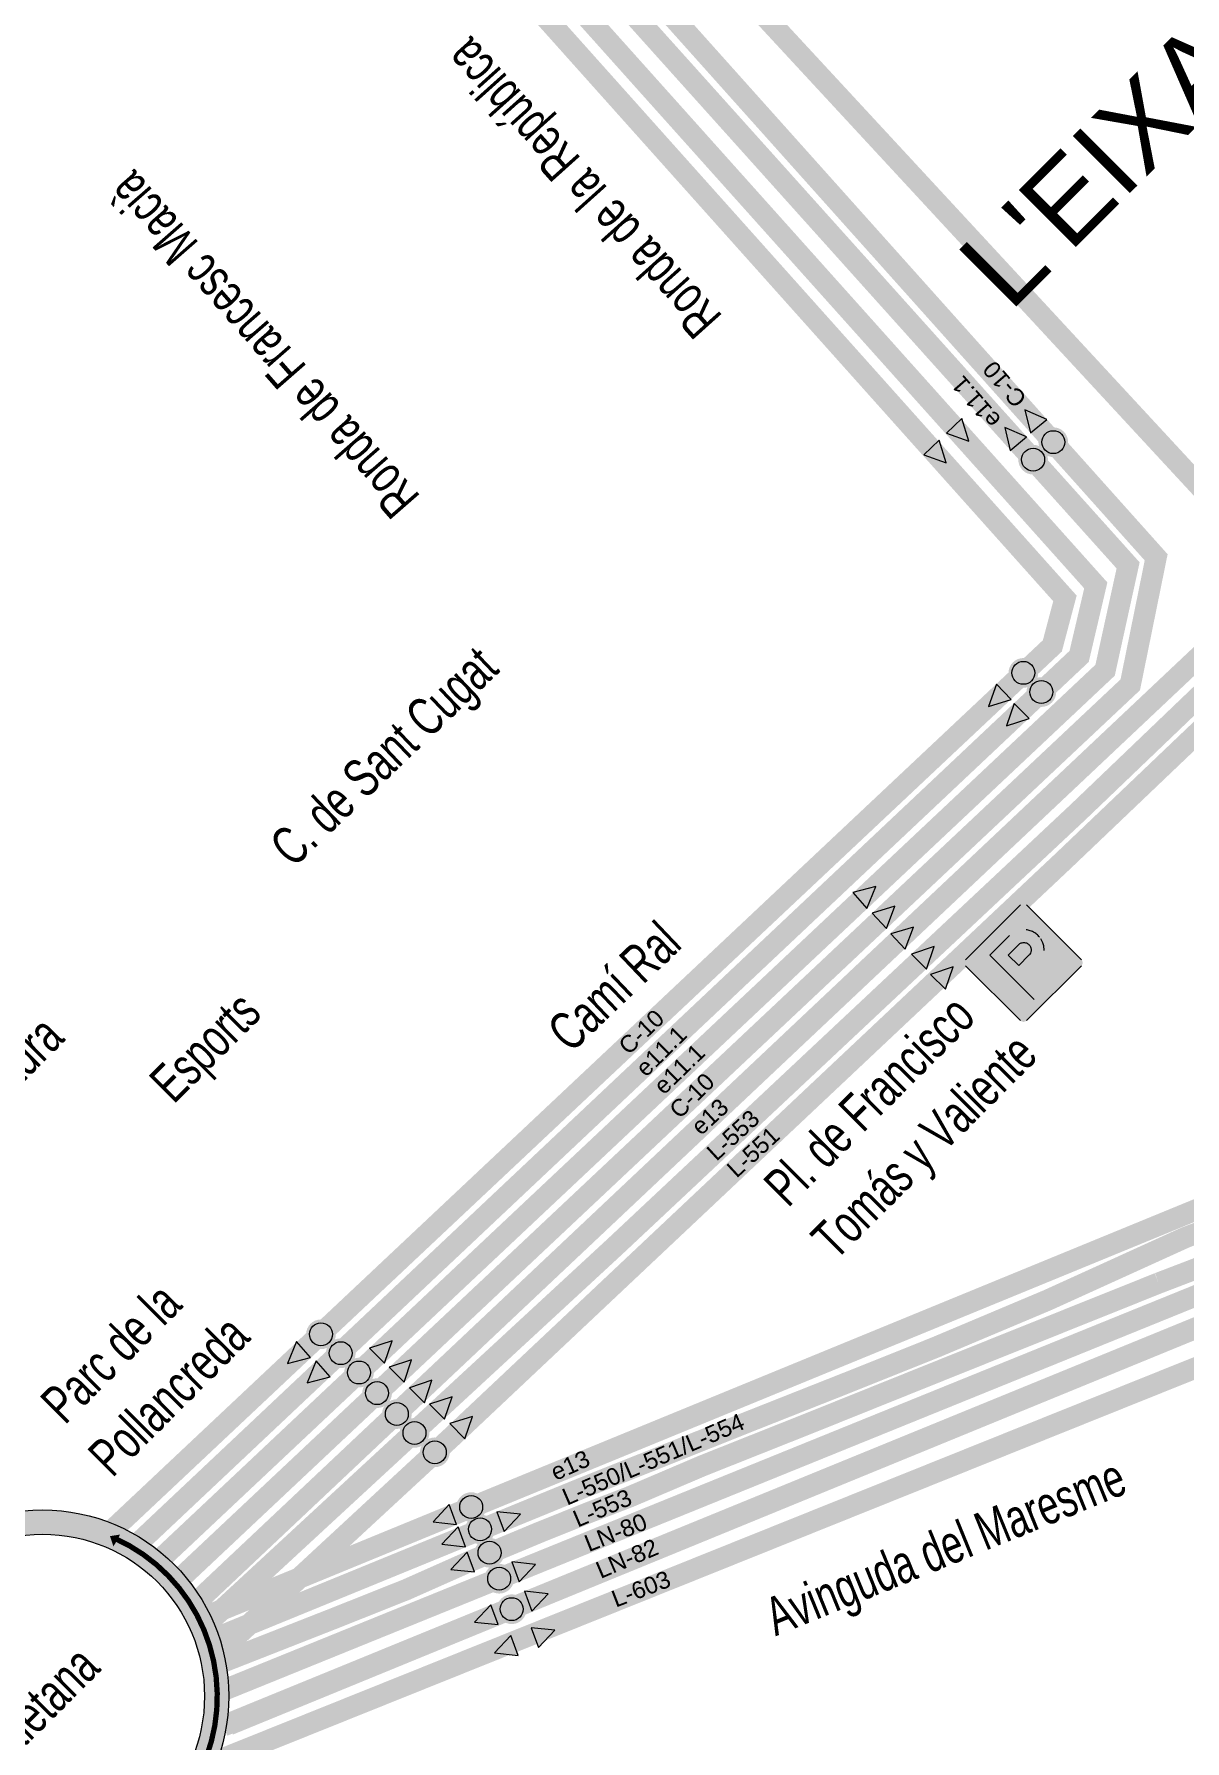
# Model space of a CAD drawing. Extents: x 449796 to 456316, y 4596501 to 4602531.
# Drawn here: x 452891 to 453433, y 4597873 to 4598677 of the extents above; entities that cross this region are included whole.
import ezdxf

# ---------------------------------------------------------------- set-up
doc = ezdxf.new("R2010")
doc.units = 0
doc.linetypes.add('TRAZOSX2', pattern=[38.099999999999994, 25.4, -12.7])
doc.layers.get('0').update_dxf_attribs({"linetype": 'CONTINUOUS', "lineweight": 0})
for name, color, linetype, lineweight in [('BLANC', 7, 'CONTINUOUS', 0), ('CAPA_ROTONDES', 250, 'CONTINUOUS', 0), ('DIRECCIONS-PARADES', 7, 'CONTINUOUS', 0), ('L-551', 33, 'CONTINUOUS', 0), ('L-553', 132, 'CONTINUOUS', 0), ('L-554', 33, 'CONTINUOUS', 0), ('L-603', 33, 'CONTINUOUS', 0), ('L-605', 82, 'CONTINUOUS', 0), ('L-APARCAMENTPAGAMENT', 7, 'CONTINUOUS', 0), ('L-C10', 57, 'CONTINUOUS', 0), ('L-e11.1', 210, 'CONTINUOUS', 0), ('L-e13', 40, 'CONTINUOUS', 0), ('L-N80', 160, 'CONTINUOUS', 0), ('L-N82', 82, 'CONTINUOUS', 0)]:
    doc.layers.add(name, color=color, linetype=linetype, lineweight=lineweight)
doc.styles.add('ARAIALN', font='arial.ttf', dxfattribs={"width": 0.8, "height": 18})
doc.styles.add('ARIAL', font='arial.ttf')

# ---------------------------------------------------------------- blocks, each defined once
blk = doc.blocks.new('P')
at = {"layer": 'L-APARCAMENTPAGAMENT'}
blk.add_hatch(color=172, dxfattribs=at).paths.add_polyline_path([(1.435167212504894, 39.99819298367947, 0.414213562373095), (-0.5944657232612371, 37.96856004698202), (-0.5944657237268984, 1.435167211573571, 0.4142135623730951), (1.435167211573571, -0.5944657237268984), (37.968560048379, -0.5944657232612371, 0.4142135624402939), (39.9981929846108, 1.435167211573571), (39.9981929846108, 37.96856004884467, 0.4142135623730913), (37.968560048379, 39.99819298367947)])
at = {"layer": 'L-APARCAMENTPAGAMENT', "true_color": 0xffffff}
h = blk.add_hatch(color=7, dxfattribs=at)
edge = h.paths.add_edge_path(flags=16)
edge.add_arc((24.05484896758571, 23.91307752439752), 3.495478944730116, 30.71059817088792, 49.30006168328151, ccw=False)
edge.add_arc((24.05484897037968, 23.91307752020657), 3.495478944322326, 5.592498012021792, 30.710598258793084, ccw=False)
edge.add_arc((24.05484898295254, 23.91307751182467), 3.495478933582907, 1.673142264735361e-07, 5.592498177674088, ccw=False)
edge.add_arc((24.05484896712005, 23.91307752486318), 3.495478948870347, -8.894966536140998, -6.139350716694025e-08, ccw=False)
edge.add_arc((24.05484896991402, 23.91307752067223), 3.495478945142701, -29.791601923780718, -8.894966472645024, ccw=False)
edge.add_arc((24.05484897270799, 23.91307751927525), 3.495478942230049, -51.264490652892505, -29.791601927498903, ccw=False)
edge.add_arc((24.05484896758571, 23.91307752439752), 3.495478949025283, 299.6227750311875, 308.7355093745671, ccw=False)
edge.add_arc((24.05484897084534, 23.91307752113789), 3.495478944427057, 279.6704905285054, 299.6227750106942, ccw=False)
edge.add_arc((24.054848971311, 23.91307752067223), 3.495478943761295, 269.99999999797603, 279.67049052188463, ccw=False)
edge.add_line((24.05484897037968, 20.41759857628495), (17.17664846846513, 20.41759857735508))
edge.add_line((17.1766484696418, 20.41759857814759), (17.17664846923022, 27.40855646617475))
edge.add_line((17.17664846917614, 27.40855646552518), (24.0548489724901, 27.40855646568981))
edge.add_arc((24.05484897037968, 23.91307752300054), 3.495478942984605, 64.20136737351157, 89.99999996491789, ccw=False)
edge.add_arc((24.05484897596762, 23.91307751880959), 3.49547894459056, 49.300061853778686, 64.20136749386359, ccw=False)
edge = h.paths.add_edge_path()
edge.add_arc((24.05484897177666, 23.91307752300054), 9.584377751416405, 307.6794013769576, 313.6419695487925)
edge.add_arc((24.05484897410497, 23.91307751787826), 9.5843777457481, 313.6419695591326, 322.5504112139257)
edge.add_arc((24.05484897270799, 23.91307752160355), 9.584377749280572, -37.44958880003903, -30.20358050608894)
edge.add_arc((24.05484896479174, 23.91307752579451), 9.58437775801698, -30.20358050847537, -24.89295224594267)
edge.add_arc((24.05484898062423, 23.91307751135901), 9.58437773804648, -24.89295220810667, -20.74165313887594)
edge.add_arc((24.05484896618873, 23.91307752579451), 9.584377756634114, -20.74165318891302, -11.77314218497909)
edge.add_arc((24.05484897503629, 23.91307751974091), 9.58437774717355, -11.77314215455291, -6.348978826227783)
edge.add_arc((24.0548489773646, 23.91307751322165), 9.584377743304197, -6.348978793625252, 4.232063234150635e-08)
edge.add_arc((24.05484896432608, 23.91307753045112), 9.584377757257382, -5.659157764173354e-08, 5.667254000176487)
edge.add_arc((24.05484897783026, 23.91307751415297), 9.584377745298376, 5.667254104664705, 12.19323907850049)
edge.add_arc((24.0548489629291, 23.9130775318481), 9.58437775612415, 12.19323895752766, 19.52774572658458)
edge.add_arc((24.05484897689894, 23.91307751787826), 9.584377747665616, 19.52774583245076, 32.68363649363748)
edge.add_arc((24.054848971311, 23.91307752067223), 9.584377750707587, 32.68363646133685, 38.02982573265564)
edge.add_arc((24.05484896758571, 23.91307752579451), 9.584377750571953, 38.02982569329566, 48.4655682337525)
edge.add_arc((24.05484897922724, 23.91307751415297), 9.584377751563233, 48.46556833135259, 55.56246225457729)
edge.add_arc((24.05484896525741, 23.9130775295198), 9.584377746891267, 55.56246213518865, 61.65457734612704)
edge.add_arc((24.05484897457063, 23.9130775174126), 9.584377752107605, 61.65457743087433, 71.82929009870801)
edge.add_arc((24.05484897224233, 23.91307751974091), 9.584377751600172, 71.82929008035917, 90.00000000664335)
edge.add_line((24.054848971311, 33.49745527142659), (11.08774966302621, 33.49745527224977))
edge.add_line((11.08774966327474, 33.49745527142659), (11.08774966343936, 3.909917369734234))
edge.add_line((11.0877496637404, 3.909917369950563), (17.17664846879355, 3.909917368880426))
edge.add_line((17.1766484673135, 3.909917368553579), (17.176648468219, 14.32869977096001))
edge.add_line((17.17664846917614, 14.32869977178052), (24.0548489724901, 14.32869977194516))
edge.add_arc((24.05484897503629, 23.91307751974091), 9.584377747873123, 269.9999999847449, 286.2427577278942)
edge.add_arc((24.05484896572307, 23.91307752905414), 9.584377759156581, 286.2427577653934, 293.5077133478839)
edge.add_arc((24.05484898015857, 23.91307751461864), 9.584377740199201, 293.5077133033909, 301.4631848625866)
edge.add_arc((24.05484896618873, 23.91307752719149), 9.584377758280404, 301.4631848943888, 307.6794013878447)
at = {"layer": 'BLANC', "color": 7, "true_color": 0xffffff}
blk.add_lwpolyline([(26.33424235554412, 26.56312258867547, -0.0812901872598679), (27.06011432642117, 25.6982254688628, -0.1100393314031237), (27.53369002463296, 24.25372099503875, -0.02440672045392688), (27.55032791662961, 23.91307752206922, -0.0388311125539456), (27.50828937627375, 23.37259401148185, -0.09143228955566976), (27.08835943229496, 22.17636011959985, -0.09396827701254386), (26.2420617705211, 21.18645447771996, -0.03978277228238483), (25.78262034803629, 20.87446284946054, -0.08727887551351807), (24.64202540740371, 20.46726892469451, -0.0422205352493504), (24.05484897037968, 20.41759857628495), (17.1766484696418, 20.41759857814759), (17.17664846917614, 27.40855646552518), (24.05484897224233, 27.4085564664565, -0.1130456603012297), (25.57611500797793, 27.06015913700685, -0.06511098961746435)], format="xyb", close=True, dxfattribs=at)
at = {"layer": 'L-APARCAMENTPAGAMENT', "color": 0}
for p, q in [((-0.5944657237268984, 1.435167211573571), (-0.5944657232612371, 37.968560048379)), ((1.435167212504894, 39.99819298321381), (37.96856004931033, 39.99819298414513)), ((39.9981929846108, 37.96856004884467), (39.99819298414513, 1.435167211573571)), ((37.968560048379, -0.5944657232612371), (1.435167211573571, -0.5944657237268984))]:
    blk.add_line(p, q, dxfattribs=at)
at = {"layer": 'L-APARCAMENTPAGAMENT', "color": 7, "true_color": 0xffffff}
for p, q in [((24.054848971311, 33.49745527142659), (11.08774966327474, 33.49745527142659)), ((11.08774966327474, 33.49745527142659), (11.0877496637404, 3.909917369950563))]:
    blk.add_line(p, q, dxfattribs=at)
for centre, radius, start, end in [((24.05484897410497, 23.9130775234662), 9.58437774701837, 32.68363645794631, 38.02982572891693), ((24.05484897550195, 23.91307751648128), 9.584377749447334, 19.52774583598304, 32.68363649703254), ((24.0548489568755, 23.91307753557339), 9.584377760880633, 12.19323892369323, 19.52774569210557), ((24.0548489857465, 23.91307751042768), 9.58437773782466, 5.66725413283524, 12.19323910679501), ((24.05484896432608, 23.91307753045112), 9.584377757216224, 359.9999999436545, 5.667254000445632), ((24.05484898062423, 23.91307751554996), 9.584377739646037, 313.6419695415607, 322.5504111963753), ((24.05484896525741, 23.91307752439752), 9.58437775709138, 322.5504112106204, 329.7964195044231), ((24.05484896525741, 23.91307752579451), 9.584377758311105, 329.7964194968187, 335.1070477594051), ((24.05484897922724, 23.91307751042768), 9.584377739116297, 335.1070478073385, 339.2583468764947), ((24.0548489689827, 23.91307752858847), 9.584377755220865, 339.2583467965741, 348.2268578002865), ((24.05484897596762, 23.91307751135901), 9.584377745812754, 353.6510212228974, 5.880599431093697e-08)]:
    blk.add_arc(centre, radius, start, end, dxfattribs=at)
blk = doc.blocks.new('PARADA')
h = blk.add_hatch(color=7)
edge = h.paths.add_edge_path(flags=17)
edge.add_arc((-2.132824391773164, -1.323378832770869), 2.160570378535688, 0, 360)
edge = h.paths.add_edge_path()
edge.add_arc((-2.132824391773164, -1.323378832770869), 3.240855567803532, 0, 360)
blk.add_hatch(color=0).paths.add_polyline_path([(-0.3602577005652426, 0.4557032827148509, 1), (-3.895791606497979, -3.079830623217887, 1)])
at = {"color": 0}
blk.add_circle((-2.128024653531611, -1.312063670251518), 2.5, dxfattribs=at)
blk = doc.blocks.new('DIRECCIO')
at = {"layer": 'DIRECCIONS-PARADES', "linetype": 'TRAZOSX2', "extrusion": (-1.222571446028071e-16, 7.056756462613449e-18, -1)}
blk.add_hatch(color=0, dxfattribs=at).paths.add_polyline_path([(-0.576246926560998, 9.983383170794696), (-4.656612607067292e-10, 2.328306365148768e-09), (9.69525970425457, 5.567938512656838)])
at = {"layer": 'DIRECCIONS-PARADES', "color": 0, "linetype": 'TRAZOSX2', "extrusion": (-1.222571446028071e-16, 7.056756462613449e-18, -1)}
for p, q in [((0.576246926560998, 9.983383170794696), (-9.695259704254568, 5.567938512656838)), ((-9.695259704254568, 5.567938512656838), (4.656612873077393e-10, 2.328306436538696e-09))]:
    blk.add_line(p, q, dxfattribs=at)
at = {"layer": 'DIRECCIONS-PARADES', "linetype": 'TRAZOSX2', "extrusion": (-1.222571446028071e-16, 7.056756462613449e-18, -1)}
blk.add_line((4.656612873077393e-10, 2.328306436538696e-09), (0.576246926560998, 9.983383170794696), dxfattribs=at)

msp = doc.modelspace()

# ---------------------------------------------------------------- hatches: boundary and pattern name
at = {"layer": 'CAPA_ROTONDES'}
h = msp.add_hatch(color=256, dxfattribs=at)
h.paths.add_polyline_path([(452957.0927409076, 4597955.699843294, 1), (452832.9647431166, 4597831.571845503, 1)])
h.paths.add_polyline_path([(452949.0201624713, 4597947.627264858, -1), (452841.0373215524, 4597839.644423939, -1)], flags=16)
at = {"layer": 'CAPA_ROTONDES', "linetype": 'TRAZOSX2', "true_color": 0xffffff}
msp.add_hatch(color=7, dxfattribs=at).paths.add_polyline_path([(452928.4506341319, 4597964.21375353), (452930.2440375208, 4597967.171246503, 0.0003163895837371341), (452930.1660794613, 4597967.21845229), (452931.6436884792, 4597969.829327926), (452926.8576110944, 4597969.055065298)])

# ---------------------------------------------------------------- linework, layer by layer
for radius in [87.77174897322558, 76.35539906567313]:
    msp.add_circle((452895.0287420119, 4597893.635844398), radius)
at = {"layer": 'CAPA_ROTONDES', "color": 7, "true_color": 0xffffff, "const_width": 2.5}
msp.add_lwpolyline([(452929.2297371819, 4597967.979240905, -0.4792838987239415), (452961.2301934655, 4597844.746129535, -1.50760659226491)], format="xyb", dxfattribs=at)
at = {"layer": 'L-551'}
msp.add_lwpolyline([(453999.1557231362, 4598530.81404295, 10, 10, 0), (453920.4168426546, 4598458.614745883, 10, 10, 0), (453825.6084359301, 4598369.539684826, 10, 10, 0), (453637.3015697042, 4598188.14128177, 10, 10, 0), (453511.5987041737, 4598139.644044449, 10, 10, 0), (453472.8140915097, 4598124.659091298, 10, 10, 0), (453433.4271576439, 4598109.773625539, 10, 10, 0), (453368.4769134466, 4598080.238614685, 10, 10, 0), (453315.39930445, 4598057.870895051, 10, 10, 0), (453275.2325743965, 4598041.796223698, 10, 10, 0), (453229.1766076738, 4598023.564455873, 10, 10, 0), (453148.4667469631, 4597991.366773611, 10, 10, 0), (452975.1143500449, 4597920.38919223, 0, 0, 0)], format="xyseb", dxfattribs=at)
at = {"layer": 'L-551', "const_width": 10}
msp.add_lwpolyline([(452977.6489987758, 4597913.786992092), (453087.9800021681, 4598015.934490182), (453376.1413211906, 4598287.456236936), (453470.4612726525, 4598377.426098908)], dxfattribs=at)
at = {"layer": 'L-553'}
for points in [[(454006.0501012146, 4598522.453421414, 10, 10, 0), (453834.9949662522, 4598359.152468518, 10, 10, 0), (453645.5635355085, 4598177.739822805, 10, 10, 0), (453472.7765448112, 4598110.350846878, 10, 10, -0.02649452071444936), (453420.8135042563, 4598088.304092899, 10, 10, 0), (453330.165248872, 4598051.956694299, 10, 10, 0), (453255.9913162191, 4598022.136963572, 10, 10, 0), (453206.1660795452, 4598002.316803086, 10, 10, 0), (453171.4428940299, 4597987.505628705, 10, 10, 0), (453153.9468907092, 4597980.772880718, 10, 10, 0), (453129.7215689244, 4597971.077942401, 10, 10, 0), (453095.5368120486, 4597956.80519666, 10, 10, 0), (453066.4661083894, 4597943.879376002, 10, 10, 0), (453033.3581674499, 4597930.683446196, 10, 10, 0), (452975.755846821, 4597908.06167732, 0, 0, 0)], [(452970.6532733056, 4597926.132293919, 10, 10, 0), (453164.5168116551, 4598105.311681593, 10, 10, 0), (453383.0400612382, 4598310.363424201, 10, 10, 0), (453475.7632499053, 4598399.194247015, 10, 10, 0), (453608.5054285435, 4598258.236374126, 10, 10, 0), (453718.419094421, 4598137.188883202, 10, 10, 0), (454081.9868689099, 4598482.82731037, 10, 10, 0)]]:
    msp.add_lwpolyline(points, format="xyseb", dxfattribs=at)
at = {"layer": 'L-603', "const_width": 10}
msp.add_lwpolyline([(452973.5292912414, 4597861.607280743), (453661.4545585061, 4598138.025807253), (454022.15254466, 4598482.514195591)], dxfattribs=at)
at = {"layer": 'L-605', "const_width": 10}
msp.add_lwpolyline([(452982.8573062485, 4597880.194996446), (453664.332695291, 4598159.688250686), (454017.1513470246, 4598495.360754259)], dxfattribs=at)
at = {"layer": 'L-C10', "const_width": 10}
msp.add_lwpolyline([(452958.2905897823, 4597947.561274302), (453407.4751427206, 4598370.209155668), (453419.6778467312, 4598430.274577327), (453092.6989826544, 4598795.819332366), (453041.3393513793, 4599083.462005157)], dxfattribs=at)
at = {"layer": 'L-C10'}
msp.add_lwpolyline([(452999.9677242993, 4599075.277896347, 10, 10, 0), (453049.5957133669, 4598777.471376248, 10, 10, 0), (453079.8666347974, 4598742.999198478, 10, 10, 0), (453376.7045041199, 4598410.922856686, 10, 10, 0), (453370.7735498121, 4598388.554319111, 10, 10, 0), (452927.3941536114, 4597971.428288232, 0, 0, 0)], format="xyseb", dxfattribs=at)
at = {"layer": 'L-e11.1'}
msp.add_lwpolyline([(453014.5361935676, 4599074.604682446, 10, 10, 0), (453060.5574124563, 4598786.935674974, 10, 10, 0), (453089.717432327, 4598753.867634369, 10, 10, 0), (453391.2349761184, 4598417.043399736, 10, 10, 0), (453383.3899989622, 4598383.586389327, 10, 10, 0), (452938.2760504183, 4597963.997931328, 0, 0, 0)], format="xyseb", dxfattribs=at)
at = {"layer": 'L-e11.1', "const_width": 10}
msp.add_lwpolyline([(452949.3753572308, 4597957.022702765), (453395.6237791837, 4598377.088966731), (453406.4630463298, 4598426.464427644), (453102.7710822038, 4598764.690075535), (453102.7710822038, 4598764.690075535)], dxfattribs=at)
at = {"layer": 'L-e13', "const_width": 10}
msp.add_lwpolyline([(454034.2588932517, 4598476.278611943), (453677.0047063937, 4598135.614682652), (453471.1016522152, 4598355.181829242), (453443.0519675971, 4598386.44718304), (452964.8345368329, 4597935.372635037)], dxfattribs=at)
at = {"layer": 'L-e13'}
msp.add_lwpolyline([(452969.6255164791, 4597930.273429119, 10, 10, 0), (453565.1551179399, 4598174.861135185, 10, 10, 0), (453622.5251744734, 4598196.649728069, 10, 10, 0), (453771.9558567544, 4598337.146997134, 0, 0, 0)], format="xyseb", dxfattribs=at)
at = {"layer": 'L-N80'}
for points in [[(454011.9351211339, 4598579.453942121, 10, 10, 0), (453645.4134464273, 4598238.99471418, 10, 10, 0), (453547.2910740126, 4598347.928031688, 10, 10, 0), (453123.6896099637, 4598805.793694434, 10, 10, 0), (453065.3468739733, 4599117.477677541, 0, 0, 0)], [(452978.3526948842, 4597895.637721115, 10, 10, 0), (453656.6504369533, 4598170.908435832, 10, 10, 0), (454008.6515744186, 4598505.825042359, 10, 10, 0)]]:
    msp.add_lwpolyline(points, format="xyseb", dxfattribs=at)
at = {"layer": 'L-N82', "const_width": 10}
msp.add_lwpolyline([(452980.2225360919, 4597879.667449199), (453665.0829696642, 4598159.979901404), (454017.1513470209, 4598495.360754255)], dxfattribs=at)

# ---------------------------------------------------------------- block references
at = {"layer": 'L-551', "color": 7, "linetype": 'TRAZOSX2', "true_color": 0xffffff}
for p, rotation in [((453313.4052619322, 4598233.777665474), 228.4545021988029), ((453086.9803416904, 4598022.131633441), 227.4931020745004)]:
    msp.add_blockref('DIRECCIO', p, dxfattribs=dict(at, rotation=rotation))
at = {"layer": 'L-551', "color": 7, "linetype": 'TRAZOSX2', "true_color": 0xffffff, "xscale": 2.16, "yscale": 2.16, "zscale": 2.16, "rotation": 135.3563749633357}
msp.add_blockref('PARADA', (453074.5882872564, 4598009.765188558), dxfattribs=at)
at = {"layer": 'L-553', "color": 7, "linetype": 'TRAZOSX2', "true_color": 0xffffff}
for p, rotation in [((453304.4344457791, 4598243.346691201), 228.4545021988029), ((453077.4202611805, 4598031.286708106), 227.4931020745004)]:
    msp.add_blockref('DIRECCIO', p, dxfattribs=dict(at, rotation=rotation))
at = {"layer": 'L-553', "color": 7, "linetype": 'TRAZOSX2', "true_color": 0xffffff, "xscale": 2.16, "yscale": 2.16, "zscale": 2.16}
for p, rotation in [((453065.0282067466, 4598018.920263223), 135.3563749633357), ((453106.9003275925, 4597966.511758771), 45.00000000000001)]:
    msp.add_blockref('PARADA', p, dxfattribs=dict(at, rotation=rotation))
at = {"layer": 'L-553', "color": 7, "true_color": 0xffffff, "rotation": 23.67674200896285}
msp.add_blockref('DIRECCIO', (453098.5216020541, 4597952.175875016), dxfattribs=at)
at = {"layer": 'L-554', "color": 7, "linetype": 'TRAZOSX2', "true_color": 0xffffff, "rotation": 203.6767419972167}
msp.add_blockref('DIRECCIO', (453109.0684211773, 4597980.577289453), dxfattribs=at)
at = {"layer": 'L-554', "color": 7, "true_color": 0xffffff, "xscale": 2.16, "yscale": 2.16, "zscale": 2.16, "rotation": 45.00000000000001}
msp.add_blockref('PARADA', (453102.4438537449, 4597977.543989668), dxfattribs=at)
at = {"layer": 'L-554', "color": 7, "true_color": 0xffffff, "rotation": 23.67674200896285}
msp.add_blockref('DIRECCIO', (453094.3304962039, 4597964.057626438), dxfattribs=at)
at = {"layer": 'L-603', "color": 7, "linetype": 'TRAZOSX2', "true_color": 0xffffff}
for p, rotation in [((453125.2571009072, 4597925.912889015), 203.6767419972167), ((453119.1158678487, 4597912.843511519), 23.67674200896285)]:
    msp.add_blockref('DIRECCIO', p, dxfattribs=dict(at, rotation=rotation))
at = {"layer": 'L-605', "color": 7, "linetype": 'TRAZOSX2', "true_color": 0xffffff, "xscale": 2.16, "yscale": 2.16, "zscale": 2.16, "rotation": 45.00000000000001}
msp.add_blockref('PARADA', (453117.3099685294, 4597939.91466452), dxfattribs=at)
at = {"layer": 'L-605', "color": 7, "linetype": 'TRAZOSX2', "true_color": 0xffffff}
for p, rotation in [((453122.101810266, 4597943.078978281), 203.6767419972167), ((453109.6598023437, 4597927.37129913), 23.67674200896285)]:
    msp.add_blockref('DIRECCIO', p, dxfattribs=dict(at, rotation=rotation))
at = {"layer": 'L-APARCAMENTPAGAMENT', "color": 0, "rotation": 45.00000000000001}
msp.add_blockref('P', (453357.1949474395, 4598211.361792211), dxfattribs=at)
at = {"layer": 'L-C10', "color": 7, "true_color": 0xffffff}
for p, rotation in [((453360.4631117905, 4598488.855886885), 313.1969554070089), ((453317.4446363383, 4598485.437649127), 137.1367271164517), ((453351.3450234822, 4598363.341650592), 47.41247338802928), ((453285.8406856817, 4598262.655255255), 226.4393175938473), ((453021.2506369635, 4598053.197844429), 44.5979271292608), ((453058.3612899133, 4598048.635792615), 228.5594429761025)]:
    msp.add_blockref('DIRECCIO', p, dxfattribs=dict(at, rotation=rotation))
at = {"layer": 'L-C10', "color": 7, "true_color": 0xffffff, "xscale": 2.16, "yscale": 2.16, "zscale": 2.16, "rotation": 45.00000000000001}
for p in [(453372.4473245825, 4598489.804216038), (453358.3621560017, 4598381.093975694), (453027.4749421318, 4598069.454563762), (453053.9140826034, 4598041.712974569)]:
    msp.add_blockref('PARADA', p, dxfattribs=at)
at = {"layer": 'L-e11.1', "color": 7, "linetype": 'TRAZOSX2', "true_color": 0xffffff}
for p, rotation in [((453328.0595827587, 4598495.628846716), 137.1367271109532), ((453350.8871423384, 4598480.637997992), 313.1969554070089), ((453359.8225536181, 4598354.348583777), 48.04380370123024), ((453276.7897628109, 4598272.419918559), 224.0519926563), ((453049.1107647004, 4598057.567104124), 228.5594429761025), ((453030.5417350276, 4598044.168573603), 44.5979271292608)]:
    msp.add_blockref('DIRECCIO', p, dxfattribs=dict(at, rotation=rotation))
at = {"layer": 'L-e11.1', "color": 7, "linetype": 'TRAZOSX2', "true_color": 0xffffff, "xscale": 2.16, "yscale": 2.16, "zscale": 2.16, "rotation": 45.00000000000001}
for p in [(453362.956061836, 4598481.566481774), (453366.8377546783, 4598372.067041482), (453036.7972242933, 4598060.524683853), (453045.405795005, 4598051.427673708)]:
    msp.add_blockref('PARADA', p, dxfattribs=at)
at = {"layer": 'L-e13', "color": 7, "true_color": 0xffffff}
for p, rotation in [((453294.6705670455, 4598252.918342404), 226.1990257201384), ((453067.9108913823, 4598038.926509744), 228.5594429761025), ((453090.1390608635, 4597974.54138419), 23.67674200896285)]:
    msp.add_blockref('DIRECCIO', p, dxfattribs=dict(at, rotation=rotation))
at = {"layer": 'L-e13', "color": 7, "true_color": 0xffffff, "xscale": 2.16, "yscale": 2.16, "zscale": 2.16, "rotation": 45.00000000000001}
for p in [(453063.2216040954, 4598031.850223572), (453098.2524184046, 4597988.02774742)]:
    msp.add_blockref('PARADA', p, dxfattribs=at)
at = {"layer": 'L-N80', "color": 7, "linetype": 'TRAZOSX2', "true_color": 0xffffff, "xscale": 2.16, "yscale": 2.16, "zscale": 2.16, "rotation": 45.00000000000001}
msp.add_blockref('PARADA', (453111.4408494862, 4597954.280591303), dxfattribs=at)
at = {"layer": 'L-N80', "color": 7, "linetype": 'TRAZOSX2', "true_color": 0xffffff, "rotation": 203.6767419972167}
msp.add_blockref('DIRECCIO', (453116.1382580381, 4597956.946650437), dxfattribs=at)
at = {"layer": 'L-N82', "color": 7, "linetype": 'TRAZOSX2', "true_color": 0xffffff, "xscale": 2.16, "yscale": 2.16, "zscale": 2.16, "rotation": 45.00000000000001}
msp.add_blockref('PARADA', (453117.3099685294, 4597939.91466452), dxfattribs=at)
at = {"layer": 'L-N82', "color": 7, "linetype": 'TRAZOSX2', "true_color": 0xffffff}
for p, rotation in [((453122.101810266, 4597943.078978281), 203.6767419972167), ((453109.6598023437, 4597927.37129913), 23.67674200896285)]:
    msp.add_blockref('DIRECCIO', p, dxfattribs=dict(at, rotation=rotation))

# ---------------------------------------------------------------- texts
at = {"style": 'ARIAL'}
msp.add_text("L'EIXAMPLE", height=38, rotation=44.99999999986354, dxfattribs=at).set_placement((453350.7874866531, 4598545.379453359))
at = {"color": 0, "style": 'ARAIALN', "width": 0.7}
for s, rotation, p in [('Ronda de la República', 131.9409412523632, (453215.8367701078, 4598543.841001742)), ('Ronda de Francesc Macià', 131.187150006138, (453073.4957006442, 4598458.917089826)), ('C. de Sant Cugat', 43.61788753243145, (453013.1553557565, 4598283.555520483)), ('Camí Ral', 43.61788753243145, (453143.9340278575, 4598196.276762137)), ('Esports', 45, (452956.8736425723, 4598172.251559205)), ('Pl. de Francisco', 45, (453246.2471062877, 4598123.415877317)), ("d'Esquadra", 45, (452843.5860519233, 4598140.376612145)), ('Tomás y Valiente', 45, (453268.5975549637, 4598098.477860591)), ('Parc de la', 45, (452905.5957575231, 4598021.121617489)), ('Pollancreda', 45, (452927.9462061991, 4597996.183600763)), ('Avinguda del Maresme', 22.17554998970607, (453240.3752298359, 4597921.823350036)), ('Laietana', 45, (452875.3309603572, 4597858.342896338))]:
    msp.add_text(s, height=18, rotation=rotation, dxfattribs=at).set_placement(p)
at = {"layer": 'L-551', "color": 7, "true_color": 0xffffff, "style": 'ARAIALN'}
msp.add_text('L-551', height=7.999999999999999, rotation=42.56852491786725, dxfattribs=at).set_placement((453222.0161844031, 4598137.469900871))
at = {"layer": 'L-553', "color": 0, "style": 'ARAIALN'}
for height, rotation, p in [(7.999999999999999, 42.56852491786725, (453212.5148073547, 4598145.429572898)), (8, 22.95480478045873, (453147.1563092005, 4597973.06539546))]:
    msp.add_text('L-553', height=height, rotation=rotation, dxfattribs=at).set_placement(p)
at = {"layer": 'L-554', "color": 7, "true_color": 0xffffff, "style": 'ARAIALN'}
msp.add_text('L-550/L-551/L-554', height=8, rotation=23.4136121021671, dxfattribs=at).set_placement((453142.1646428532, 4597983.381329696))
at = {"layer": 'L-603', "color": 0, "style": 'ARAIALN'}
msp.add_text('L-603', height=8, rotation=21.07567302680205, dxfattribs=at).set_placement((453165.1087340058, 4597935.349269612))
at = {"layer": 'L-C10', "color": 7, "true_color": 0xffffff, "style": 'ARAIALN'}
for height, rotation, p in [(8, 130.6577994330336, (453359.209648604, 4598505.228282274)), (7.999999999999999, 43.66079099609117, (453171.1424833275, 4598195.412616647)), (8, 45.00000000041585, (453195.2173407109, 4598165.27985344))]:
    msp.add_text('C-10', height=height, rotation=rotation, dxfattribs=at).set_placement(p)
at = {"layer": 'L-e11.1', "color": 0, "style": 'ARAIALN'}
for height, rotation, p in [(8, 131.0515021818746, (453347.0348052869, 4598495.482223349)), (7.999999999999998, 44.52618224375411, (453179.3150822009, 4598185.021600047)), (8, 44.03783808411504, (453187.7617069937, 4598176.655815578))]:
    msp.add_text('e11.1', height=height, rotation=rotation, dxfattribs=at).set_placement(p)
at = {"layer": 'L-e13', "color": 0, "style": 'ARAIALN'}
for rotation, p in [(42.46127712694226, (453205.2075880184, 4598157.523306234)), (24.11625422076861, (453136.7631886292, 4597995.043832839))]:
    msp.add_text('e13', height=8, rotation=rotation, dxfattribs=at).set_placement(p)
at = {"layer": 'L-N80', "color": 7, "true_color": 0xffffff, "style": 'ARAIALN'}
msp.add_text('LN-80', height=8, rotation=21.59389382772365, dxfattribs=at).set_placement((453152.3801097022, 4597961.50916848))
at = {"layer": 'L-N82', "color": 0, "style": 'ARAIALN'}
msp.add_text('LN-82', height=8, rotation=23.12179319929178, dxfattribs=at).set_placement((453157.9754149248, 4597948.878665699))

doc.saveas('drawing.dxf')
